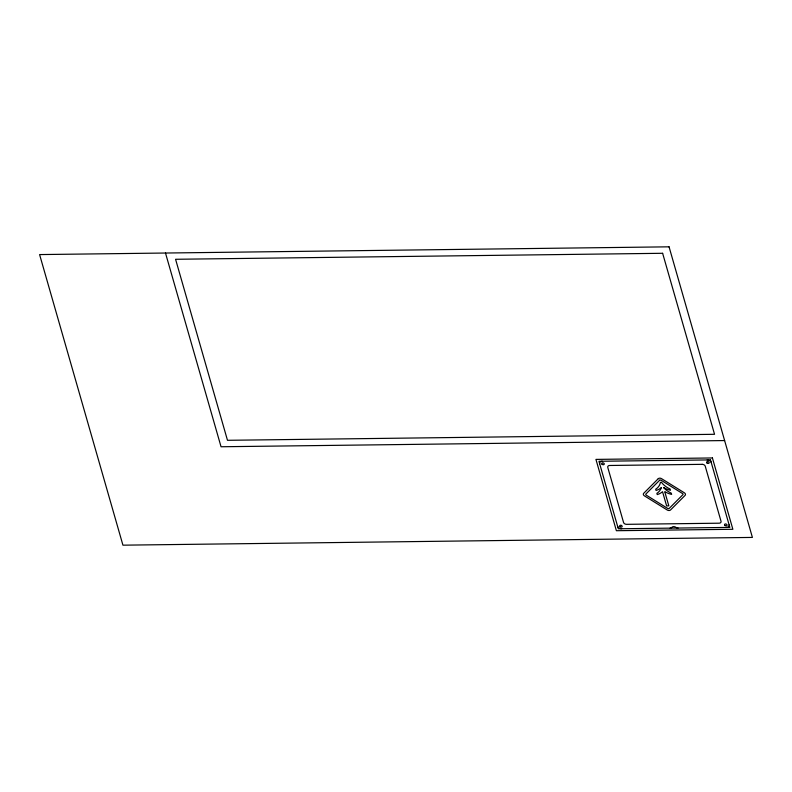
<?xml version="1.0" encoding="UTF-8"?>
<svg xmlns="http://www.w3.org/2000/svg" width="792" height="792" viewBox="0 0 792 792"><rect width="100%" height="100%" fill="white"/><g stroke="black" fill="none" stroke-linecap="round" stroke-linejoin="round"><path stroke-width="1.19" d="M724.621 440.56L221.047 446.757L165.488 253.024M729.115 524.858A3.465 2.435 17.3 0 1 726.531 527.442M707.177 459.944A3.465 2.435 17.3 0 1 711.216 462.449M599.692 463.815A3.465 2.435 17.3 0 1 602.267 461.231M621.621 528.739A3.465 2.435 17.3 0 1 617.592 526.234M670.091 528.135A2.594 1.822 17.3 0 0 671.824 527.393A2.752 1.93 17.3 0 1 675.923 527.343A2.594 1.822 17.3 0 0 678.071 528.046M658.251 478.714L643.718 493.297A2.455 1.732 17.3 0 0 644.431 495.871L667.23 510.008A2.455 1.732 17.3 0 0 670.557 509.949L685.09 495.376A2.455 1.732 17.3 0 0 684.367 492.812L661.577 478.675A2.455 1.732 17.3 0 0 658.251 478.714M659.627 480.249L645.916 494A1.089 0.762 17.3 0 0 646.232 495.129L667.715 508.454A1.089 0.762 17.3 0 0 669.181 508.434L682.892 494.683A1.089 0.762 17.3 0 0 682.565 493.555L661.092 480.229A1.089 0.762 17.3 0 0 659.627 480.249M669.062 246.827L39.6 254.578L122.938 545.173L752.4 537.422L669.062 246.827M662.627 253.291L175.576 259.281L227.482 440.303L714.542 434.303L662.627 253.291M712.414 457.964L595.94 459.4L616.384 530.709L732.867 529.284L712.414 457.964M710.483 459.904L598.96 461.281L618.314 528.779L729.838 527.403L710.483 459.904M702.217 464.34L609.701 465.478A2.594 1.822 17.3 0 0 607.771 467.419L623.552 522.463A2.594 1.822 17.3 0 0 626.581 524.334L719.096 523.195A2.594 1.822 17.3 0 0 721.027 521.265L705.246 466.221A2.594 1.822 17.3 0 0 702.217 464.34M661.518 482.368L660.409 482.377A18.503 13.018 17.3 0 1 655.697 489.208L656.053 490.456A18.176 12.791 17.3 0 0 661.36 487.565A18.968 13.345 17.3 0 1 656.885 493.337L657.241 494.584A18.662 13.127 17.3 0 0 662.538 491.693L666.616 505.9L668.824 505.87L664.745 491.674A18.721 13.167 17.3 0 0 671.636 494.406L671.279 493.159A19.335 13.603 17.3 0 1 663.567 487.545A18.988 13.355 17.3 0 0 670.458 490.278L670.101 489.03A18.503 13.018 17.3 0 1 661.518 482.368M602.078 464.29A1.297 0.911 17.3 0 0 604.217 464.221A1.297 0.911 17.3 0 0 602.692 462.825A1.297 0.911 17.3 0 0 602.078 464.29M706.989 462.993A1.297 0.911 17.3 0 0 709.127 462.934A1.297 0.911 17.3 0 0 707.602 461.538A1.297 0.911 17.3 0 0 706.989 462.993M724.888 525.413A1.297 0.911 17.3 0 0 727.026 525.343A1.297 0.911 17.3 0 0 725.502 523.948A1.297 0.911 17.3 0 0 724.888 525.413M619.978 526.7A1.297 0.911 17.3 0 0 622.116 526.64A1.297 0.911 17.3 0 0 620.591 525.244A1.297 0.911 17.3 0 0 619.978 526.7"/></g></svg>
